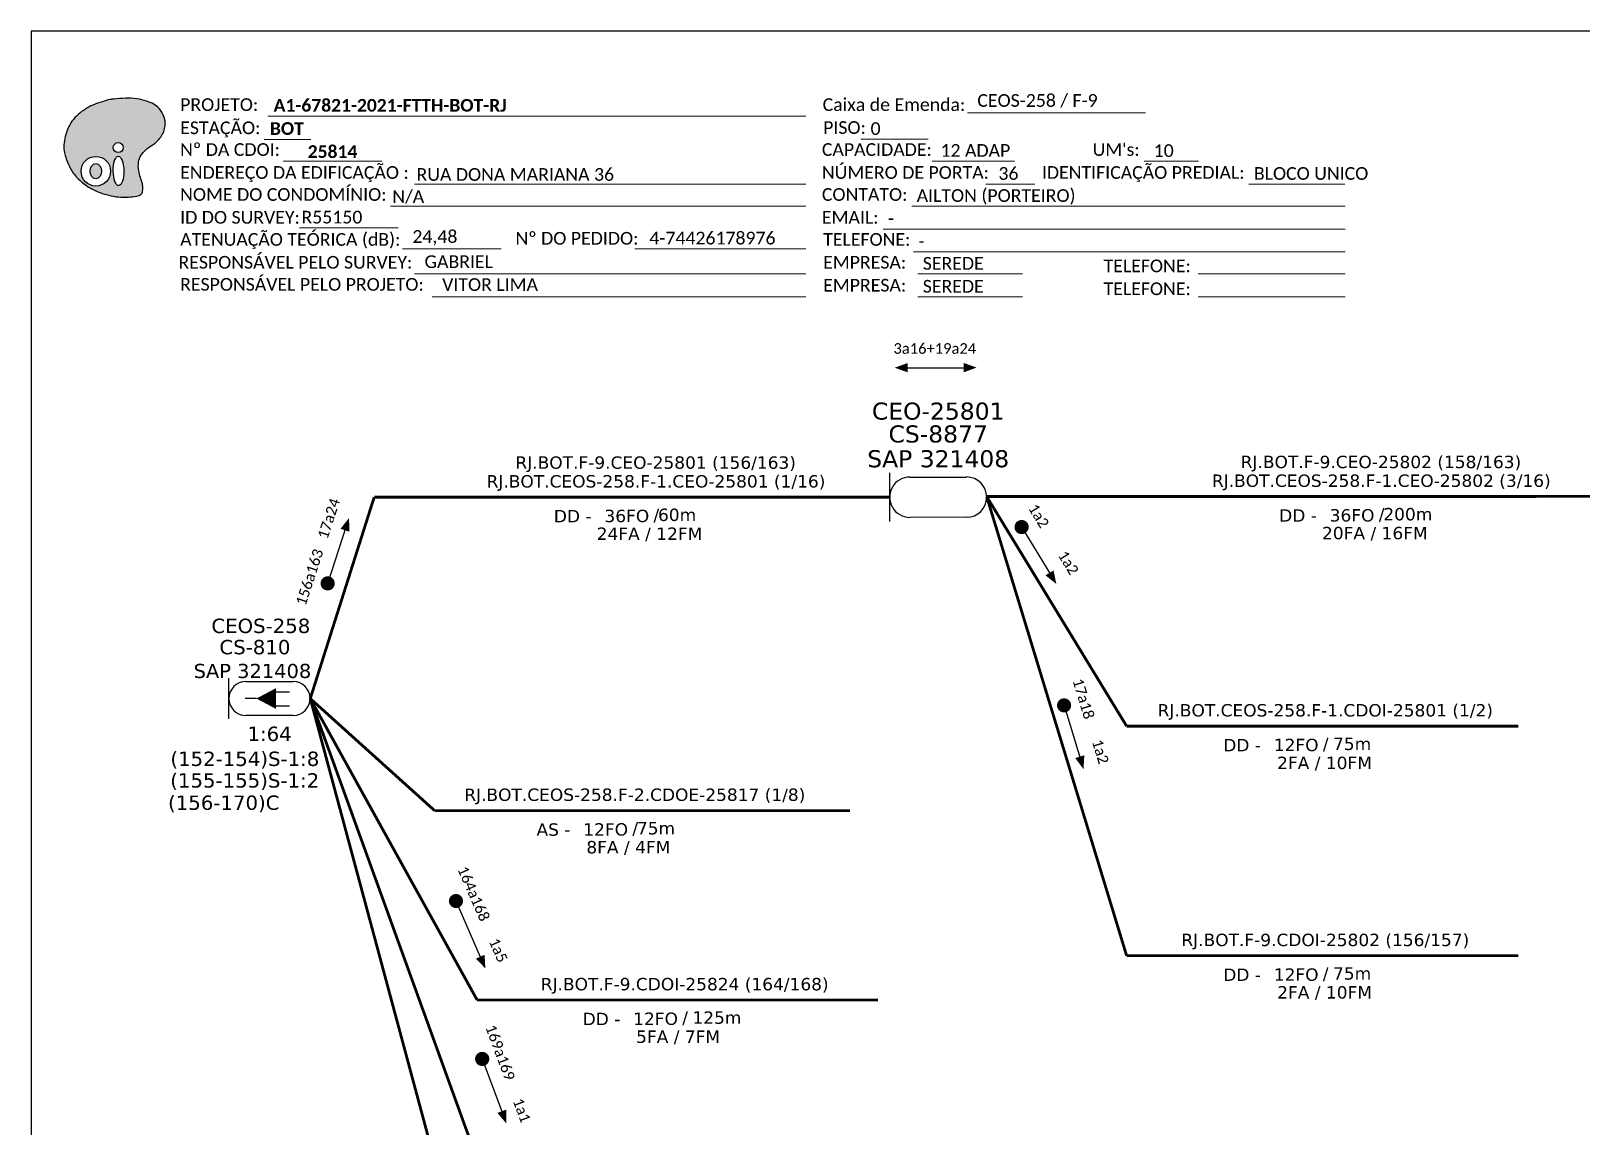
# Model space of a CAD drawing. Extents: x -89 to 749, y 705 to 1299.
# Drawn here: x -89.3 to 129.8, y 1144.2 to 1299 of the extents above; entities that cross this region are included whole.
import ezdxf
from ezdxf.enums import TextEntityAlignment as Align

# ---------------------------------------------------------------- set-up
doc = ezdxf.new("R2010")
doc.units = 0
for name, color, linetype in [('20.4-CEOS', 1, 'Continuous'), ('CABO OPTICO EXISTENTE', 5, 'Continuous'), ('CAP a instalar', 1, 'Continuous'), ('SETA', 7, 'Continuous')]:
    doc.layers.add(name, color=color, linetype=linetype)
doc.layers.add('40.1-ETIQUETAS', color=1, linetype='Continuous', lineweight=20)
doc.styles.add('siredit', font='verdana.ttf')
doc.styles.get("Standard").update_dxf_attribs({"font": 'arial.ttf'})
doc.styles.add('WMF-Calibri0', font='calibri.ttf')
doc.styles.add('WMF-Calibri1', font='calibrib.ttf')
doc.linetypes.add('FENCELINE1', pattern='A,0.25,-0.1,[133,ltypeshp.shx,S=0.1,R=0,X=-0.1,Y=0],-0.1,1', length=1.45)

# ---------------------------------------------------------------- blocks, each defined once
blk = doc.blocks.new('OI')
h = blk.add_hatch(color=40)
edge = h.paths.add_edge_path()
edge.add_spline(control_points=[(4.35, -0.67), (3.92, -0.99), (3.26, -1.5), (2.81, -2.59), (2.9, -3.5), (3.06, -4.27), (3.31, -4.85), (3.37, -5.39), (3.4, -5.88), (3.2, -6.4), (2.54, -6.61), (1.65, -6.63), (0.55, -6.67), (-0.56, -6.42), (-1.61, -6.14), (-2.77, -5.61), (-3.92, -4.77), (-4.89, -3.7), (-5.34, -2.65), (-5.6, -1.94), (-5.85, -0.96), (-5.71, 0.47), (-5.1, 2.02), (-4.14, 3.02), (-3.3, 3.61), (-2.37, 4.16), (-1.36, 4.44), (-0.56, 4.7), (0.79, 4.85), (2.24, 4.97), (3.79, 4.57), (4.67, 4.21), (5.44, 3.65), (5.76, 2.99), (6.03, 2.21), (6.01, 1.46), (5.72, 0.64), (5.31, 0.08), (4.88, -0.38), (4.51, -0.55), (4.35, -0.67)], knot_values=[0, 0, 0, 0, 1.60434, 2.417191, 3.427595, 4.282808, 4.776746, 5.304182, 5.888771, 6.258406, 6.858137, 7.79129, 8.986195, 10.124242, 11.187857, 12.242908, 13.953784, 15.414161, 16.515391, 17.349188, 17.675853, 19.552021, 21.515531, 22.568638, 23.63245, 24.621084, 25.782718, 26.745347, 27.142653, 29.870543, 31.004649, 31.921532, 32.709589, 33.801391, 34.042471, 35.192333, 35.971461, 36.628871, 37.254359, 37.836911, 37.836911, 37.836911, 37.836911], degree=3, periodic=0)
h.paths.add_polyline_path([(1.13, -0.87, -1), (-0.04, -0.87, -1)], flags=16)
edge = h.paths.add_edge_path(flags=16)
edge.add_ellipse((0.56, -3.59), major_axis=(-0.02, 1.71), ratio=0.361305, start_angle=0, end_angle=360)
h.paths.add_polyline_path([(-0.36, -3.62, -1), (-3.8, -3.62, -1)], flags=16)
edge = h.paths.add_edge_path(flags=0)
edge.add_ellipse((-2.08, -3.62), major_axis=(0, 0.885), ratio=0.758294, start_angle=0, end_angle=360)
at = {"color": 40}
for centre, radius in [((0.54, -0.87), 0.587), ((-2.08, -3.62), 1.72)]:
    blk.add_circle(centre, radius, dxfattribs=at)
blk.add_ellipse((-2.08, -3.62), major_axis=(0, 0.885), ratio=0.758294, start_param=-3.141592653589792, end_param=3.141592653589792, dxfattribs=at)
blk.add_ellipse((0.56, -3.59), major_axis=(-0.02, 1.71), ratio=0.361305, dxfattribs=at)
at = {"color": 40, "start_tangent": (-0.800898, -0.598801), "end_tangent": (-0.800898, -0.598801)}
blk.add_spline([(4.35, -0.67), (3.2, -1.78), (2.9, -2.54), (2.92, -3.55), (3.12, -4.38), (3.28, -4.85), (3.37, -5.37), (3.35, -5.95), (3.2, -6.29), (2.66, -6.55), (1.73, -6.63), (0.54, -6.62), (-0.58, -6.41), (-1.6, -6.11), (-2.56, -5.67), (-3.95, -4.67), (-4.89, -3.56), (-5.37, -2.56), (-5.64, -1.78), (-5.72, -1.46), (-5.63, 0.42), (-4.84, 2.22), (-4.13, 2.99), (-3.27, 3.62), (-2.4, 4.09), (-1.3, 4.47), (-0.37, 4.72), (0.02, 4.77), (2.75, 4.8), (3.85, 4.53), (4.69, 4.16), (5.31, 3.68), (5.85, 2.73), (5.93, 2.5), (5.94, 1.35), (5.67, 0.62), (5.29, 0.08), (4.84, -0.36), (4.35, -0.67)], degree=3, dxfattribs=at)
blk = doc.blocks.new('CARIMBO')
at = {"color": 7, "lineweight": 0}
for points in [[(35.66, -16.79), (111.64, -16.79)], [(134.48, -16.3), (159.61, -16.3)], [(35.15, -20.06), (41.7, -20.06)], [(119.43, -20.02), (128.92, -20.02)], [(37.81, -23.14), (51.75, -23.14)], [(129.48, -23.14), (141.1, -23.14)], [(159.42, -23.14), (167.09, -23.14)], [(56.38, -26.37), (111.64, -26.37)], [(137.07, -26.37), (144.01, -26.37)], [(174.24, -26.37), (187.8, -26.37)], [(52.97, -29.48), (111.64, -29.48)], [(126.6, -29.48), (187.83, -29.48)], [(40.13, -32.55), (54.07, -32.55)], [(122.56, -32.72), (187.83, -32.72)], [(54.67, -35.52), (68.61, -35.52)], [(126.84, -35.96), (187.83, -35.96)], [(56.38, -39.07), (111.64, -39.07)], [(127.45, -39.07), (142.25, -39.07)], [(167.06, -39.07), (187.83, -39.07)], [(58.87, -42.31), (111.64, -42.31)], [(127.45, -42.31), (142.25, -42.31)], [(167.06, -42.31), (187.83, -42.31)]]:
    blk.add_lwpolyline(points, dxfattribs=at)
at = {"color": 7, "xscale": 1.213923925163967, "yscale": 1.213923925163967, "zscale": 1.213923925163967, "rotation": 0.1532896023949059}
blk.add_blockref('OI', (13.86, -20.16), dxfattribs=at)
at = {"color": 7, "lineweight": 0, "style": 'WMF-Calibri0'}
for s, height, p in [('PROJETO:', 1.793, (23.26, -16.04)), ('Caixa de Emenda:', 1.7927, (114.02, -16.04)), ('ESTAÇÃO:', 1.793, (23.26, -19.32)), ('PISO:', 1.793, (114.09, -19.28)), ('Nº DA CDOI:', 1.7927, (23.26, -22.39)), ('CAPACIDADE:', 1.7927, (113.91, -22.39)), ("UM's:", 1.793, (152.15, -22.39)), ('ENDEREÇO DA EDIFICAÇÃO :', 1.7927, (23.26, -25.63)), ('NÚMERO DE PORTA:', 1.7927, (113.91, -25.63)), ('IDENTIFICAÇÃO PREDIAL:', 1.7927, (144.99, -25.63)), ('NOME DO CONDOMÍNIO:', 1.7927, (23.26, -28.74)), ('CONTATO:', 1.793, (113.91, -28.74)), ('ID DO SURVEY:', 1.7927, (23.26, -31.97)), ('EMAIL:', 1.793, (113.91, -31.97)), ('ATENUAÇÃO TEÓRICA (dB):', 1.7927, (23.26, -35.09)), ('TELEFONE:', 1.793, (114.09, -35.09)), ('RESPONSÁVEL PELO SURVEY:', 1.7927, (23.02, -38.32)), ('EMPRESA:', 1.793, (114.09, -38.32)), ('TELEFONE:', 1.793, (153.7, -38.83)), ('RESPONSÁVEL PELO PROJETO:', 1.7927, (23.26, -41.44)), ('EMPRESA:', 1.793, (114.09, -41.56)), ('TELEFONE:', 1.793, (153.7, -42.06))]:
    blk.add_text(s, height=height, dxfattribs=at).set_placement(p)
at = {"color": 7, "lineweight": 0, "flags": 8}
for tag, p, style in [('PROJ', (36.46, -16.13), 'WMF-Calibri1'), ('CEOS-XX', (135.87, -15.46), 'WMF-Calibri0'), ('EST', (35.94, -19.41), 'WMF-Calibri1'), ('PISO_PTR', (120.78, -19.42), 'WMF-Calibri0'), ('CAPAC.', (130.66, -22.52), 'WMF-Calibri0'), ("UC'S", (160.78, -22.54), 'WMF-Calibri0'), ('LOGRADOURO', (56.65, -25.91), 'WMF-Calibri0'), ('N°', (138.85, -25.77), 'WMF-Calibri0'), ('N°PREDIO', (174.94, -25.77), 'WMF-Calibri0'), ('NOME_DO_COND.', (53.23, -29.02), 'WMF-Calibri0'), ('NOME_DO_CONTATO', (127.3, -28.89), 'WMF-Calibri0'), ('_ID_', (40.39, -31.94), 'WMF-Calibri0'), ('EMAIL', (123.26, -32.12), 'WMF-Calibri0'), ('O_POTEN', (56.06, -34.68), 'WMF-Calibri0'), ('TELEFONE', (127.55, -35.36), 'WMF-Calibri0'), ('RES_SURVEY', (57.78, -38.23), 'WMF-Calibri0'), ('EMP_RESP_SURVEY', (128.16, -38.47), 'WMF-Calibri0'), ('CONT_RESP_SURVEY', (167.76, -38.47), 'WMF-Calibri0'), ('RES_PROJ', (60.27, -41.47), 'WMF-Calibri0'), ('EMP_RESP_PROJ', (128.16, -41.71), 'WMF-Calibri0'), ('CONT_RESP_PROJ', (167.76, -41.71), 'WMF-Calibri0')]:
    blk.add_attdef(tag, p, '', height=1.79, dxfattribs=dict(at, style=style))
at = {"color": 7, "lineweight": 0, "style": 'WMF-Calibri1', "flags": 8}
blk.add_attdef("N° CDO'S", text='', height=1.79, dxfattribs=at).set_placement((44.78, -22.68), align=Align.CENTER)
blk = doc.blocks.new('ETIQUETA_RS5F')
at = {"layer": '40.1-ETIQUETAS', "color": 0, "style": 'siredit'}
blk.add_text('/', height=1.5, dxfattribs=at).set_placement((1.58, -1.95), align=Align.MIDDLE_RIGHT)
for tag, p in [('ETIQUETA_R_PRIMARIA', (1.21, 4.1)), ('ETIQUETA_R_SECUNDARIA', (1.21, 2.1)), ('F_ATIVAS/F_MORTAS', (1.14, -4.24))]:
    blk.add_attdef(tag, text='', height=1.5, dxfattribs=at).set_placement(p, align=Align.MIDDLE_CENTER)
for tag, p in [('TIPO_CABO', (-6.58, -2.12)), ('CAP_CABO', (0.4, -2.09))]:
    blk.add_attdef(tag, text='', height=1.5, dxfattribs=at).set_placement(p, align=Align.MIDDLE_RIGHT)
blk.add_attdef('METROS', text='', height=1.5, dxfattribs=at).set_placement((2.14, -1.95), align=Align.MIDDLE_LEFT)
for tag, p in [('FUSÃO_1', (0.85, -8.39)), ('FUSÃO_2', (0.85, -10.6)), ('FUSÃO_3', (0.85, -12.93)), ('FUSÃO_4', (0.85, -15.14)), ('FUSÃO_5', (0.85, -17.16))]:
    blk.add_attdef(tag, text='', height=1.5, dxfattribs=at).set_placement(p, align=Align.CENTER)

msp = doc.modelspace()

# ---------------------------------------------------------------- linework, layer by layer
msp.add_lwpolyline([(-89.32, 705.02), (749.25, 705.02), (749.25, 1299.02), (-89.32, 1299.02), (-89.32, 705.02)])
at = {"color": 7, "lineweight": 0}
msp.add_lwpolyline([(-4.01, 1268.26), (20.14, 1268.26)], dxfattribs=at)
at = {"color": 8}
for points, const_width in [([(50.35, 1229.37, 1), (50.87, 1228.51, 1)], 1), ([(56.47, 1204.22, 1), (56.76, 1203.27, 1)], 1), ([(-29.49, 1176.56, 1), (-29.09, 1175.65, 1)], 0.999), ([(-25.76, 1154.26, 1), (-25.41, 1153.32, 1)], 0.999)]:
    msp.add_lwpolyline(points, format="xyb", close=True, dxfattribs=dict(at, const_width=const_width))
at = {"const_width": 0.999}
msp.add_lwpolyline([(-47.57, 1220.5, 1), (-47.26, 1221.45, 1)], format="xyb", close=True, dxfattribs=at)
at = {"layer": '20.4-CEOS', "color": 7}
for p, q in [((-58.98, 1207.11), (-52.27, 1207.11)), ((-52.27, 1202.32), (-58.98, 1202.32))]:
    msp.add_line(p, q, dxfattribs=at)
for points in [[(-61.37, 1201.83), (-61.37, 1207.6)], [(-54.83, 1205.66), (-52.79, 1205.66)], [(-57.48, 1204.71), (-59.09, 1204.71)], [(-54.83, 1203.67), (-52.79, 1203.67)]]:
    msp.add_lwpolyline(points, dxfattribs=at)
msp.add_lwpolyline([(-57.48, 1204.71, 0, 2.95, 0), (-54.7, 1204.71, 2.95, 2.95, 0)], format="xyseb", dxfattribs=at)
for centre, start, end in [((-58.98, 1204.71), 90, 270), ((-52.27, 1204.71), 270, 90)]:
    msp.add_arc(centre, 2.39, start, end, dxfattribs=at)
at = {"layer": 'CAP a instalar', "color": 7, "linetype": 'Continuous'}
for p, q in [((31.99, 1229.73), (31.99, 1236.6)), ((34.83, 1236.01), (42.82, 1236.01)), ((42.83, 1230.32), (34.84, 1230.31))]:
    msp.add_line(p, q, dxfattribs=at)
at = {"layer": 'CAP a instalar', "color": 7, "linetype": 'FENCELINE1', "ltscale": 6, "const_width": 0.4}
for points in [[(45.68, 1233.25), (134.87, 1233.27)], [(-49.87, 1204.71), (-40.84, 1233.16)], [(-40.84, 1233.16), (31.99, 1233.16)]]:
    msp.add_lwpolyline(points, dxfattribs=at)
at = {"layer": 'CAP a instalar', "color": 8, "linetype": 'FENCELINE1', "ltscale": 6, "const_width": 0.4}
for points in [[(45.68, 1233.25), (65.45, 1200.81)], [(45.68, 1233.25), (65.45, 1168.37)], [(-49.87, 1204.71), (-26.08, 1116.27)], [(-26.63, 1140.48), (-49.87, 1204.71)], [(-26.3, 1162.12), (-49.87, 1204.71)], [(65.45, 1200.81), (120.8, 1200.81)], [(65.45, 1168.37), (120.8, 1168.37)], [(-26.3, 1162.12), (30.31, 1162.12)]]:
    msp.add_lwpolyline(points, dxfattribs=at)
at = {"layer": 'CAP a instalar', "color": 0, "linetype": 'FENCELINE1', "ltscale": 6, "const_width": 0.4}
for points in [[(-32.31, 1188.88), (-49.87, 1204.71)], [(-32.31, 1188.88), (26.36, 1188.88)]]:
    msp.add_lwpolyline(points, dxfattribs=at)
at = {"layer": 'CAP a instalar', "color": 7, "linetype": 'Continuous'}
for centre, start_param, end_param in [((34.83, 1233.16), 6.283185, 9.424778), ((42.83, 1233.17), 3.141593, 6.283185)]:
    msp.add_ellipse(centre, major_axis=(0, 2.85), ratio=1, start_param=start_param, end_param=end_param, dxfattribs=at)
at = {"layer": 'SETA', "color": 7, "true_color": 0xffffff}
msp.add_lwpolyline([(34.53, 1251.45), (43.12, 1251.45)], dxfattribs=at)
at = {"layer": 'SETA'}
msp.add_lwpolyline([(-47.41, 1220.97), (-44.74, 1229.13)], dxfattribs=at)
at = {"layer": 'SETA', "color": 8}
for points in [[(50.44, 1229.22), (54.91, 1221.87)], [(56.52, 1204.06), (59.02, 1195.83)], [(-29.29, 1176.11), (-25.86, 1168.24)], [(-25.58, 1153.79), (-22.59, 1145.75)]]:
    msp.add_lwpolyline(points, dxfattribs=at)
at = {"layer": 'SETA', "color": 7, "true_color": 0xffffff}
for points in [[(34.53, 1252.12), (32.7, 1251.45), (34.53, 1250.79)], [(42.43, 1252.13), (44.26, 1251.47), (42.43, 1250.8)]]:
    msp.add_solid(points, dxfattribs=at)
at = {"layer": 'SETA'}
msp.add_solid([(-45.6, 1228.69), (-44.4, 1230.22), (-44.33, 1228.27)], dxfattribs=at)
at = {"layer": 'SETA', "color": 8}
for points in [[(55.13, 1222.81), (55.51, 1220.9), (53.99, 1222.12)], [(59.47, 1196.69), (59.36, 1194.74), (58.19, 1196.3)], [(-25.25, 1168.5), (-25.13, 1166.56), (-26.47, 1167.97)], [(-22.19, 1146.63), (-22.18, 1144.68), (-23.44, 1146.16)]]:
    msp.add_solid(points, dxfattribs=at)

# ---------------------------------------------------------------- block references
ref = msp.add_blockref('CARIMBO', (-91.51, 1303.77))
ref.add_attrib('PROJ', 'A1-67821-2021-FTTH-BOT-RJ', (-55.05, 1287.63), dxfattribs={"color": 7, "lineweight": 0, "height": 1.7927, "style": 'WMF-Calibri1'})
ref.add_attrib('EST', 'BOT', (-55.57, 1284.35), dxfattribs={"color": 7, "lineweight": 0, "height": 1.793, "style": 'WMF-Calibri1'})
ref.add_attrib("N° CDO'S", '25814', dxfattribs={"color": 7, "lineweight": 0, "height": 1.793, "style": 'WMF-Calibri1'}).set_placement((-46.73, 1281.09), align=Align.CENTER)
ref.add_attrib('LOGRADOURO', 'RUA DONA MARIANA 36', (-34.86, 1277.86), dxfattribs={"color": 7, "lineweight": 0, "height": 1.7927, "style": 'WMF-Calibri0'})
ref.add_attrib('NOME_DO_COND.', 'N/A', (-38.28, 1274.74), dxfattribs={"color": 7, "lineweight": 0, "height": 1.793, "style": 'WMF-Calibri0'})
ref.add_attrib('_ID_', 'R55150', (-51.11, 1271.83), dxfattribs={"color": 7, "lineweight": 0, "height": 1.793, "style": 'WMF-Calibri0'})
ref.add_attrib('O_POTEN', '24,48', (-35.45, 1269.09), dxfattribs={"color": 7, "lineweight": 0, "height": 1.793, "style": 'WMF-Calibri0'})
ref.add_attrib('RES_SURVEY', 'GABRIEL', (-33.73, 1265.54), dxfattribs={"color": 7, "lineweight": 0, "height": 1.793, "style": 'WMF-Calibri0'})
ref.add_attrib('RES_PROJ', 'VITOR LIMA', (-31.24, 1262.3), dxfattribs={"color": 7, "lineweight": 0, "height": 1.793, "style": 'WMF-Calibri0'})
ref.add_attrib('CEOS-XX', 'CEOS-258 / F-9', (44.36, 1288.31), dxfattribs={"color": 7, "lineweight": 0, "height": 1.7927, "style": 'WMF-Calibri0'})
ref.add_attrib('CAPAC.', '12 ADAP', (39.15, 1281.25), dxfattribs={"color": 7, "lineweight": 0, "height": 1.793, "style": 'WMF-Calibri0'})
ref.add_attrib("UC'S", '10', (69.27, 1281.23), dxfattribs={"color": 7, "lineweight": 0, "height": 1.793, "style": 'WMF-Calibri0'})
ref.add_attrib('PISO_PTR', '0', (29.28, 1284.34), dxfattribs={"color": 7, "lineweight": 0, "height": 1.79, "style": 'WMF-Calibri0'})
ref.add_attrib('N°', '36', (47.34, 1278), dxfattribs={"color": 7, "lineweight": 0, "height": 1.793, "style": 'WMF-Calibri0'})
ref.add_attrib('N°PREDIO', 'BLOCO UNICO', (83.43, 1278), dxfattribs={"color": 7, "lineweight": 0, "height": 1.7927, "style": 'WMF-Calibri0'})
ref.add_attrib('NOME_DO_CONTATO', 'AILTON (PORTEIRO)', (35.79, 1274.88), dxfattribs={"color": 7, "lineweight": 0, "height": 1.7927, "style": 'WMF-Calibri0'})
ref.add_attrib('EMAIL', '-', (31.75, 1271.65), dxfattribs={"color": 7, "lineweight": 0, "height": 1.79, "style": 'WMF-Calibri0'})
ref.add_attrib('TELEFONE', '-', (36.04, 1268.41), dxfattribs={"color": 7, "lineweight": 0, "height": 1.79, "style": 'WMF-Calibri0'})
ref.add_attrib('EMP_RESP_SURVEY', 'SEREDE', (36.65, 1265.3), dxfattribs={"color": 7, "lineweight": 0, "height": 1.793, "style": 'WMF-Calibri0'})
ref.add_attrib('EMP_RESP_PROJ', 'SEREDE', (36.65, 1262.06), dxfattribs={"color": 7, "lineweight": 0, "height": 1.793, "style": 'WMF-Calibri0'})
at = {"layer": 'CAP a instalar', "color": 7, "linetype": 'FENCELINE1', "ltscale": 7}
ref = msp.add_blockref('ETIQUETA_RS5F', (-2.42, 1232.95), dxfattribs=dict(at, xscale=1.166399984999771, yscale=1.166399984999771, zscale=1.166399984999771))
ref.add_attrib('ETIQUETA_R_PRIMARIA', 'RJ.BOT.F-9.CEO-25801 (156/163)', dxfattribs={"layer": '40.1-ETIQUETAS', "color": 0, "height": 1.7496, "style": 'siredit'}).set_placement((-1.08, 1238.05), align=Align.MIDDLE_CENTER)
ref.add_attrib('ETIQUETA_R_SECUNDARIA', 'RJ.BOT.CEOS-258.F-1.CEO-25801 (1/16)', dxfattribs={"layer": '40.1-ETIQUETAS', "color": 0, "height": 1.7496, "style": 'siredit'}).set_placement((-1.04, 1235.4), align=Align.MIDDLE_CENTER)
ref.add_attrib('TIPO_CABO', 'DD -', dxfattribs={"layer": '40.1-ETIQUETAS', "color": 0, "height": 1.75, "style": 'siredit'}).set_placement((-10.14, 1230.48), align=Align.MIDDLE_RIGHT)
ref.add_attrib('CAP_CABO', '36FO', dxfattribs={"layer": '40.1-ETIQUETAS', "color": 0, "height": 1.75, "style": 'siredit'}).set_placement((-1.99, 1230.51), align=Align.MIDDLE_RIGHT)
ref.add_attrib('METROS', '60m', dxfattribs={"layer": '40.1-ETIQUETAS', "color": 0, "height": 1.75, "style": 'siredit'}).set_placement((-0.75, 1230.67), align=Align.MIDDLE_LEFT)
ref.add_attrib('F_ATIVAS/F_MORTAS', '24FA / 12FM', dxfattribs={"layer": '40.1-ETIQUETAS', "color": 0, "height": 1.7496, "style": 'siredit'}).set_placement((-1.95, 1228), align=Align.MIDDLE_CENTER)
ref = msp.add_blockref('ETIQUETA_RS5F', (100.04, 1233.04), dxfattribs=dict(at, xscale=1.166399984999771, yscale=1.166399984999771, zscale=1.166399984999771))
ref.add_attrib('ETIQUETA_R_PRIMARIA', 'RJ.BOT.F-9.CEO-25802 (158/163)', dxfattribs={"layer": '40.1-ETIQUETAS', "color": 0, "height": 1.7496, "style": 'siredit'}).set_placement((101.37, 1238.14), align=Align.MIDDLE_CENTER)
ref.add_attrib('ETIQUETA_R_SECUNDARIA', 'RJ.BOT.CEOS-258.F-1.CEO-25802 (3/16)', dxfattribs={"layer": '40.1-ETIQUETAS', "color": 0, "height": 1.7496, "style": 'siredit'}).set_placement((101.42, 1235.49), align=Align.MIDDLE_CENTER)
ref.add_attrib('TIPO_CABO', 'DD -', dxfattribs={"layer": '40.1-ETIQUETAS', "color": 0, "height": 1.75, "style": 'siredit'}).set_placement((92.32, 1230.57), align=Align.MIDDLE_RIGHT)
ref.add_attrib('CAP_CABO', '36FO', dxfattribs={"layer": '40.1-ETIQUETAS', "color": 0, "height": 1.75, "style": 'siredit'}).set_placement((100.46, 1230.6), align=Align.MIDDLE_RIGHT)
ref.add_attrib('METROS', '200m', dxfattribs={"layer": '40.1-ETIQUETAS', "color": 0, "height": 1.75, "style": 'siredit'}).set_placement((101.71, 1230.76), align=Align.MIDDLE_LEFT)
ref.add_attrib('F_ATIVAS/F_MORTAS', '20FA / 16FM', dxfattribs={"layer": '40.1-ETIQUETAS', "color": 0, "height": 1.7496, "style": 'siredit'}).set_placement((100.51, 1228.09), align=Align.MIDDLE_CENTER)
at = {"layer": 'CAP a instalar', "color": 8, "linetype": 'FENCELINE1', "ltscale": 7}
ref = msp.add_blockref('ETIQUETA_RS5F', (92.13, 1200.59), dxfattribs=dict(at, xscale=1.166399984998861, yscale=1.166399984998861, zscale=1.166399984998861))
ref.add_attrib('ETIQUETA_R_SECUNDARIA', 'RJ.BOT.CEOS-258.F-1.CDOI-25801 (1/2)', dxfattribs={"layer": 'CABO OPTICO EXISTENTE', "color": 0, "height": 1.7496, "style": 'siredit'}).set_placement((93.51, 1203.05), align=Align.MIDDLE_CENTER)
ref.add_attrib('TIPO_CABO', 'DD -', dxfattribs={"layer": '40.1-ETIQUETAS', "color": 0, "height": 1.75, "style": 'siredit'}).set_placement((84.42, 1198.13), align=Align.MIDDLE_RIGHT)
ref.add_attrib('CAP_CABO', '12FO', dxfattribs={"layer": '40.1-ETIQUETAS', "color": 0, "height": 1.75, "style": 'siredit'}).set_placement((92.56, 1198.15), align=Align.MIDDLE_RIGHT)
ref.add_attrib('METROS', '75m', dxfattribs={"layer": '40.1-ETIQUETAS', "color": 0, "height": 1.75, "style": 'siredit'}).set_placement((94.6, 1198.31), align=Align.MIDDLE_LEFT)
ref.add_attrib('F_ATIVAS/F_MORTAS', '2FA / 10FM', dxfattribs={"layer": '40.1-ETIQUETAS', "color": 0, "height": 1.75, "style": 'siredit'}).set_placement((93.4, 1195.62), align=Align.MIDDLE_CENTER)
at = {"layer": 'CAP a instalar', "color": 0, "linetype": 'FENCELINE1', "ltscale": 7}
ref = msp.add_blockref('ETIQUETA_RS5F', (-5.41, 1188.66), dxfattribs=dict(at, xscale=1.166399984999771, yscale=1.166399984999771, zscale=1.166399984999771))
ref.add_attrib('ETIQUETA_R_SECUNDARIA', 'RJ.BOT.CEOS-258.F-2.CDOE-25817 (1/8)', dxfattribs={"layer": '40.1-ETIQUETAS', "color": 0, "height": 1.7496, "style": 'siredit'}).set_placement((-4.03, 1191.12), align=Align.MIDDLE_CENTER)
ref.add_attrib('TIPO_CABO', 'AS -', dxfattribs={"layer": '40.1-ETIQUETAS', "color": 0, "height": 1.75, "style": 'siredit'}).set_placement((-13.12, 1186.2), align=Align.MIDDLE_RIGHT)
ref.add_attrib('CAP_CABO', '12FO', dxfattribs={"layer": '40.1-ETIQUETAS', "color": 0, "height": 1.75, "style": 'siredit'}).set_placement((-4.98, 1186.22), align=Align.MIDDLE_RIGHT)
ref.add_attrib('METROS', '75m', dxfattribs={"layer": '40.1-ETIQUETAS', "color": 0, "height": 1.75, "style": 'siredit'}).set_placement((-3.73, 1186.39), align=Align.MIDDLE_LEFT)
ref.add_attrib('F_ATIVAS/F_MORTAS', '8FA / 4FM', dxfattribs={"layer": '40.1-ETIQUETAS', "color": 0, "height": 1.75, "style": 'siredit'}).set_placement((-4.94, 1183.71), align=Align.MIDDLE_CENTER)
at = {"layer": 'CAP a instalar', "color": 8, "linetype": 'FENCELINE1', "ltscale": 7}
ref = msp.add_blockref('ETIQUETA_RS5F', (92.13, 1168.15), dxfattribs=dict(at, xscale=1.166399984998861, yscale=1.166399984998861, zscale=1.166399984998861))
ref.add_attrib('ETIQUETA_R_SECUNDARIA', 'RJ.BOT.F-9.CDOI-25802 (156/157)', dxfattribs={"layer": 'CABO OPTICO EXISTENTE', "color": 0, "height": 1.7496, "style": 'siredit'}).set_placement((93.51, 1170.61), align=Align.MIDDLE_CENTER)
ref.add_attrib('TIPO_CABO', 'DD -', dxfattribs={"layer": '40.1-ETIQUETAS', "color": 0, "height": 1.75, "style": 'siredit'}).set_placement((84.42, 1165.69), align=Align.MIDDLE_RIGHT)
ref.add_attrib('CAP_CABO', '12FO', dxfattribs={"layer": '40.1-ETIQUETAS', "color": 0, "height": 1.75, "style": 'siredit'}).set_placement((92.56, 1165.71), align=Align.MIDDLE_RIGHT)
ref.add_attrib('METROS', '75m', dxfattribs={"layer": '40.1-ETIQUETAS', "color": 0, "height": 1.75, "style": 'siredit'}).set_placement((94.6, 1165.87), align=Align.MIDDLE_LEFT)
ref.add_attrib('F_ATIVAS/F_MORTAS', '2FA / 10FM', dxfattribs={"layer": '40.1-ETIQUETAS', "color": 0, "height": 1.75, "style": 'siredit'}).set_placement((93.41, 1163.2), align=Align.MIDDLE_CENTER)
ref = msp.add_blockref('ETIQUETA_RS5F', (1.64, 1161.91), dxfattribs=dict(at, xscale=1.166399984998861, yscale=1.166399984998861, zscale=1.166399984998861))
ref.add_attrib('ETIQUETA_R_SECUNDARIA', 'RJ.BOT.F-9.CDOI-25824 (164/168)', dxfattribs={"layer": 'CABO OPTICO EXISTENTE', "color": 0, "height": 1.7496, "style": 'siredit'}).set_placement((3.02, 1164.36), align=Align.MIDDLE_CENTER)
ref.add_attrib('TIPO_CABO', 'DD -', dxfattribs={"layer": '40.1-ETIQUETAS', "color": 0, "height": 1.75, "style": 'siredit'}).set_placement((-6.07, 1159.44), align=Align.MIDDLE_RIGHT)
ref.add_attrib('CAP_CABO', '12FO', dxfattribs={"layer": '40.1-ETIQUETAS', "color": 0, "height": 1.75, "style": 'siredit'}).set_placement((2.07, 1159.47), align=Align.MIDDLE_RIGHT)
ref.add_attrib('METROS', '125m', dxfattribs={"layer": '40.1-ETIQUETAS', "color": 0, "height": 1.75, "style": 'siredit'}).set_placement((4.11, 1159.63), align=Align.MIDDLE_LEFT)
ref.add_attrib('F_ATIVAS/F_MORTAS', '5FA / 7FM', dxfattribs={"layer": '40.1-ETIQUETAS', "color": 0, "height": 1.75, "style": 'siredit'}).set_placement((2.09, 1156.94), align=Align.MIDDLE_CENTER)

# ---------------------------------------------------------------- texts
at = {"color": 7, "lineweight": 0, "style": 'WMF-Calibri0'}
msp.add_text('Nº DO PEDIDO:', height=1.7927, dxfattribs=at).set_placement((-20.88, 1268.84))
at = {"color": 7, "true_color": 0xffffff, "insert": (38.35, 1254.16), "char_height": 1.4978, "width": 25.3213, "attachment_point": 5}
msp.add_mtext('\\fCalibri|b0|i0|c0|p34;3a16+19a24', dxfattribs=at)
at = {"char_height": 1.4978, "width": 25.3213, "attachment_point": 5, "rotation": 71.8546}
for s, insert in [('\\fCalibri|b0|i0|c0|p34;17a24', (-47.25, 1230.14)), ('\\fCalibri|b0|i0|c0|p34;156a163', (-49.97, 1221.86))]:
    msp.add_mtext(s, dxfattribs=dict(at, insert=insert))
at = {"color": 8, "attachment_point": 5}
for s, insert, char_height, width, rotation in [('\\fCalibri|b0|i0|c0|p34;1a2', (53.03, 1230.52), 1.5, 25.3588, 301.2901), ('\\fCalibri|b0|i0|c0|p34;1a2', (57.22, 1223.89), 1.5, 25.3588, 301.2901), ('\\fCalibri|b0|i0|c0|p34;17a18', (59.35, 1204.68), 1.5, 25.3588, 286.8733), ('\\fCalibri|b0|i0|c0|p34;1a2', (61.75, 1197.21), 1.5, 25.3588, 286.8733), ('\\fCalibri|b0|i0|c0|p34;164a168', (-26.79, 1177.14), 1.4978, 25.3213, 293.542), ('\\fCalibri|b0|i0|c0|p34;1a5', (-23.31, 1169.15), 1.4978, 25.3213, 293.542), ('\\fCalibri|b0|i0|c0|p34;169a169', (-23.03, 1154.69), 1.4978, 25.3213, 290.412), ('\\fCalibri|b0|i0|c0|p34;1a1', (-19.99, 1146.52), 1.4978, 25.3213, 290.412)]:
    msp.add_mtext(s, dxfattribs=dict(at, insert=insert, char_height=char_height, width=width, rotation=rotation))
at = {"color": 7, "lineweight": 0, "style": 'WMF-Calibri0', "flags": 8}
msp.add_attdef('4-74426178976', (-1.97, 1268.87), '', height=1.79, dxfattribs=at)
at = {"layer": '20.4-CEOS', "color": 7, "style": 'siredit'}
for s, p in [('CEO-25801', (38.83, 1246.53)), ('CS-8877', (38.83, 1243.3)), ('SAP 321408', (38.83, 1239.8))]:
    msp.add_text(s, height=2.413, rotation=0.0129, dxfattribs=at).set_placement(p, align=Align.TOP_CENTER)
for s, height, p in [('CEOS-258', 2.028, (-56.85, 1214.98)), ('CS-810', 2.028, (-57.69, 1211.98)), ('SAP 321408', 2, (-58.04, 1208.61))]:
    msp.add_text(s, height=height, dxfattribs=at).set_placement(p, align=Align.MIDDLE_CENTER)
for s, height, p in [('1:64', 2.028, (-55.62, 1200.74)), ('(152-154)S-1:8', 2.0275, (-59.11, 1197.21))]:
    msp.add_text(s, height=height, dxfattribs=at).set_placement(p, align=Align.TOP_CENTER)
for tag, p in [('(155-155)S-1:2', (-59.13, 1194.16)), ('(156-170)C', (-62.09, 1191.01))]:
    msp.add_attdef(tag, text='(XX)R', height=2.028, dxfattribs=at).set_placement(p, align=Align.TOP_CENTER)

doc.saveas('drawing.dxf')
